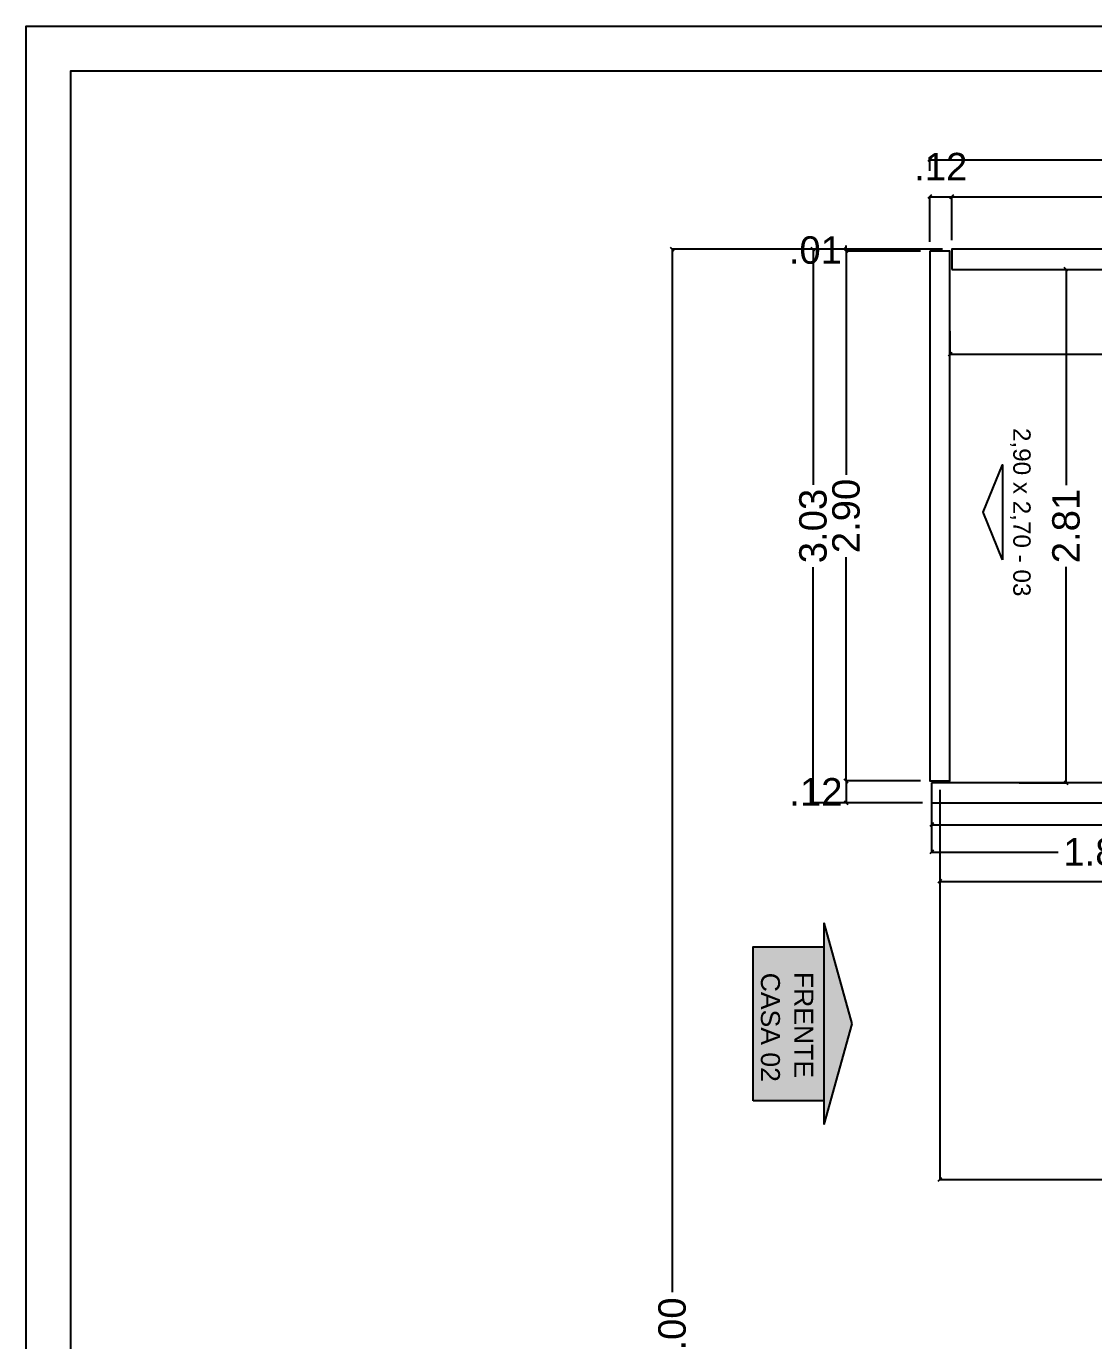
# Model space of a CAD drawing. Extents: x -135.4 to -46.2, y 65.4 to 86.5.
# Drawn here: x -112.86 to -107.02, y 74.41 to 81.6 of the extents above; entities that cross this region are included whole.
import ezdxf
from ezdxf.enums import TextEntityAlignment as Align

# ---------------------------------------------------------------- set-up
doc = ezdxf.new("R2010")
doc.units = 0
doc.header["$LTSCALE"] = 0.25
doc.header["$MEASUREMENT"] = 0
doc.header["$PDMODE"] = 34
doc.layers.get('0').update_dxf_attribs({"linetype": 'CONTINUOUS'})
doc.layers.get('Defpoints').update_dxf_attribs({"linetype": 'CONTINUOUS'})
for name, color, linetype in [('cotas', 11, 'CONTINUOUS'), ('LINHAS02', 4, 'CONTINUOUS'), ('LINHAS08', 2, 'CONTINUOUS'), ('paineis', 240, 'CONTINUOUS'), ('PAREDES', 4, 'CONTINUOUS'), ('TEXTO1', 3, 'CONTINUOUS')]:
    doc.layers.add(name, color=color, linetype=linetype)
doc.styles.add('Arial', font='ARIAL.TTF')
doc.styles.add('E50R60', font='ARIAL.TTF', dxfattribs={"height": 0.075})
doc.styles.add('ROMANS', font='ARIAL.TTF')
doc.dimstyles.new('DIM_20', dxfattribs={"dimtxt": 0.15, "dimasz": 0.02, "dimexe": 0, "dimexo": 0.05, "dimgap": 0.03, "dimtad": 0, "dimtoh": 1, "dimzin": 4, "dimdsep": 46, "dimtxsty": 'ROMANS', "dimblk": 'OBLIQUE', "dimcen": 0.03, "dimclrd": 11, "dimclre": 11, "dimclrt": 2, "dimadec": 0, "dimazin": 0, "dimtfac": 1, "dimtmove": 2, "dimatfit": 3, "dimldrblk": 'ORIGIN2', "dimfxl": 0, "dimtolj": 1, "dimtzin": 0, "dimarcsym": 0})

# ---------------------------------------------------------------- blocks, each defined once
blk = doc.blocks.new('P290')
at = {"layer": 'PAREDES'}
blk.add_lwpolyline([(0, 0), (2.9, 0), (2.9, 0.11), (0, 0.11)], close=True, dxfattribs=at)
blk = doc.blocks.new('4')
at = {"layer": 'PAREDES', "rotation": 180}
blk.add_blockref('P290', (2.9, 0.11), dxfattribs=at)
blk = doc.blocks.new('_Oblique')
at = {"layer": 'cotas', "color": 0, "lineweight": -2}
blk.add_line((-0.5, -0.5), (0.5, 0.5), dxfattribs=at)
blk = doc.blocks.new('*D15')
at = {"layer": 'cotas', "color": 11, "lineweight": -2}
for p, q in [((-107.917, 80.4217), (-107.917, 80.669)), ((-107.917, 80.669), (-107.797, 80.669)), ((-107.797, 80.4317), (-107.797, 80.669))]:
    blk.add_line(p, q, dxfattribs=at)
at = {"layer": 'Defpoints', "color": 0}
for p in [(-107.797, 80.669), (-107.797, 80.3817), (-107.917, 80.3717)]:
    blk.add_point(p, dxfattribs=at)
at = {"layer": 'cotas', "color": 11, "lineweight": -2, "xscale": 0.02, "yscale": 0.02, "zscale": 0.02, "rotation": 180}
blk.add_blockref('_Oblique', (-107.917, 80.669), dxfattribs=at)
at = {"layer": 'cotas', "color": 11, "lineweight": -2, "xscale": 0.02, "yscale": 0.02, "zscale": 0.02}
blk.add_blockref('_Oblique', (-107.797, 80.669), dxfattribs=at)
at = {"layer": 'cotas', "color": 2, "insert": (-107.857, 80.8346), "char_height": 0.15, "attachment_point": 5, "style": 'ROMANS'}
blk.add_mtext('\\A1;.12', dxfattribs=at)
blk = doc.blocks.new('_Origin2')
at = {"layer": 'cotas', "color": 0, "lineweight": -2}
blk.add_line((-0.5, 0), (-1, 0), dxfattribs=at)
for radius in [0.5, 0.25]:
    blk.add_circle((0, 0), radius, dxfattribs=at)
blk = doc.blocks.new('*D16')
at = {"layer": 'cotas', "color": 11, "lineweight": -2}
for p, q in [((-107.797, 80.4317), (-107.797, 80.669)), ((-107.797, 80.669), (-106.5729, 80.669)), ((-104.897, 80.669), (-106.1212, 80.669)), ((-104.897, 80.4317), (-104.897, 80.669))]:
    blk.add_line(p, q, dxfattribs=at)
at = {"layer": 'Defpoints', "color": 0}
for p in [(-104.897, 80.669), (-107.797, 80.3817), (-104.897, 80.3817)]:
    blk.add_point(p, dxfattribs=at)
at = {"layer": 'cotas', "color": 11, "lineweight": -2, "xscale": 0.02, "yscale": 0.02, "zscale": 0.02, "rotation": 180}
blk.add_blockref('_Oblique', (-107.797, 80.669), dxfattribs=at)
at = {"layer": 'cotas', "color": 11, "lineweight": -2, "xscale": 0.02, "yscale": 0.02, "zscale": 0.02}
blk.add_blockref('_Oblique', (-104.897, 80.669), dxfattribs=at)
at = {"layer": 'cotas', "color": 2, "insert": (-106.347, 80.669), "char_height": 0.15, "attachment_point": 5, "style": 'ROMANS'}
blk.add_mtext('\\A1;2.90', dxfattribs=at)
blk = doc.blocks.new('*D20')
at = {"layer": 'cotas', "color": 11, "lineweight": -2}
for p, q in [((-107.967, 80.3717), (-108.3746, 80.3717)), ((-108.3746, 80.3717), (-108.3746, 79.1476)), ((-108.3746, 77.4717), (-108.3746, 78.6959)), ((-107.967, 77.4717), (-108.3746, 77.4717))]:
    blk.add_line(p, q, dxfattribs=at)
at = {"layer": 'Defpoints', "color": 0}
for p in [(-107.917, 80.3717), (-108.3746, 77.4717), (-107.917, 77.4717)]:
    blk.add_point(p, dxfattribs=at)
at = {"layer": 'cotas', "color": 11, "lineweight": -2, "xscale": 0.02, "yscale": 0.02, "zscale": 0.02}
for p, rotation in [((-108.3746, 80.3717), 90), ((-108.3746, 77.4717), 270)]:
    blk.add_blockref('_Oblique', p, dxfattribs=dict(at, rotation=rotation))
at = {"layer": 'cotas', "color": 2, "insert": (-108.3746, 78.9217), "char_height": 0.15, "attachment_point": 5, "rotation": 90, "style": 'ROMANS'}
blk.add_mtext('\\A1;2.90', dxfattribs=at)
blk = doc.blocks.new('*D21')
at = {"layer": 'cotas', "color": 11, "lineweight": -2}
for p, q in [((-107.967, 77.4717), (-108.3746, 77.4717)), ((-108.3746, 77.4717), (-108.3746, 77.3517)), ((-107.957, 77.3517), (-108.3746, 77.3517))]:
    blk.add_line(p, q, dxfattribs=at)
at = {"layer": 'Defpoints', "color": 0}
for p in [(-107.917, 77.4717), (-108.3746, 77.3517), (-107.907, 77.3517)]:
    blk.add_point(p, dxfattribs=at)
at = {"layer": 'cotas', "color": 11, "lineweight": -2, "xscale": 0.02, "yscale": 0.02, "zscale": 0.02}
for p, rotation in [((-108.3746, 77.4717), 90), ((-108.3746, 77.3517), 270)]:
    blk.add_blockref('_Oblique', p, dxfattribs=dict(at, rotation=rotation))
at = {"layer": 'cotas', "color": 2, "insert": (-108.5402, 77.4117), "char_height": 0.15, "attachment_point": 5, "style": 'ROMANS'}
blk.add_mtext('\\A1;.12', dxfattribs=at)
blk = doc.blocks.new('*D22')
at = {"layer": 'cotas', "color": 11, "lineweight": -2}
for p, q in [((-108.3746, 80.3817), (-108.3746, 80.4017)), ((-107.847, 80.3817), (-108.3746, 80.3817)), ((-108.3746, 80.3817), (-108.3746, 80.3717)), ((-107.967, 80.3717), (-108.3746, 80.3717)), ((-108.3746, 80.3717), (-108.3746, 80.3517))]:
    blk.add_line(p, q, dxfattribs=at)
at = {"layer": 'Defpoints', "color": 0}
for p in [(-107.797, 80.3817), (-108.3746, 80.3717), (-107.917, 80.3717)]:
    blk.add_point(p, dxfattribs=at)
at = {"layer": 'cotas', "color": 11, "lineweight": -2, "xscale": 0.02, "yscale": 0.02, "zscale": 0.02}
for p, rotation in [((-108.3746, 80.3817), 270), ((-108.3746, 80.3717), 90)]:
    blk.add_blockref('_Oblique', p, dxfattribs=dict(at, rotation=rotation))
at = {"layer": 'cotas', "color": 2, "insert": (-108.5428, 80.3767), "char_height": 0.15, "attachment_point": 5, "style": 'ROMANS'}
blk.add_mtext('\\A1;.01', dxfattribs=at)
blk = doc.blocks.new('*D23')
at = {"layer": 'cotas', "color": 11, "lineweight": -2}
for p, q in [((-107.917, 80.8103), (-107.917, 80.8716)), ((-107.917, 80.8716), (-105.0572, 80.8716)), ((-101.747, 80.8716), (-104.6068, 80.8716)), ((-101.747, 80.8103), (-101.747, 80.8716))]:
    blk.add_line(p, q, dxfattribs=at)
at = {"layer": 'Defpoints', "color": 0}
for p in [(-107.917, 80.8716), (-107.917, 80.7603), (-101.747, 80.7603)]:
    blk.add_point(p, dxfattribs=at)
at = {"layer": 'cotas', "color": 11, "lineweight": -2, "xscale": 0.02, "yscale": 0.02, "zscale": 0.02, "rotation": 180}
blk.add_blockref('_Oblique', (-107.917, 80.8716), dxfattribs=at)
at = {"layer": 'cotas', "color": 11, "lineweight": -2, "xscale": 0.02, "yscale": 0.02, "zscale": 0.02}
blk.add_blockref('_Oblique', (-101.747, 80.8716), dxfattribs=at)
at = {"layer": 'cotas', "color": 2, "insert": (-104.832, 80.8716), "char_height": 0.15, "attachment_point": 5, "style": 'ROMANS'}
blk.add_mtext('\\A1;6.17', dxfattribs=at)
blk = doc.blocks.new('*D24')
at = {"layer": 'cotas', "color": 11, "lineweight": -2}
for p, q in [((-108.3444, 80.3817), (-108.5555, 80.3817)), ((-108.5555, 80.3817), (-108.5555, 79.0915)), ((-108.5555, 77.3517), (-108.5555, 78.642)), ((-108.3444, 77.3517), (-108.5555, 77.3517))]:
    blk.add_line(p, q, dxfattribs=at)
at = {"layer": 'Defpoints', "color": 0}
for p in [(-108.2944, 80.3817), (-108.5555, 77.3517), (-108.2944, 77.3517)]:
    blk.add_point(p, dxfattribs=at)
at = {"layer": 'cotas', "color": 11, "lineweight": -2, "xscale": 0.02, "yscale": 0.02, "zscale": 0.02}
for p, rotation in [((-108.5555, 80.3817), 90), ((-108.5555, 77.3517), 270)]:
    blk.add_blockref('_Oblique', p, dxfattribs=dict(at, rotation=rotation))
at = {"layer": 'cotas', "color": 2, "insert": (-108.5555, 78.8667), "char_height": 0.15, "attachment_point": 5, "rotation": 90, "style": 'ROMANS'}
blk.add_mtext('\\A1;3.03', dxfattribs=at)
blk = doc.blocks.new('*D25')
at = {"layer": 'cotas', "color": 11, "lineweight": -2}
for p, q in [((-107.907, 77.3017), (-107.907, 77.0821)), ((-106.057, 77.2917), (-106.057, 77.0821)), ((-107.907, 77.0821), (-107.2151, 77.0821)), ((-106.057, 77.0821), (-106.7489, 77.0821))]:
    blk.add_line(p, q, dxfattribs=at)
at = {"layer": 'Defpoints', "color": 0}
for p in [(-107.907, 77.3517), (-106.057, 77.3417), (-106.057, 77.0821)]:
    blk.add_point(p, dxfattribs=at)
at = {"layer": 'cotas', "color": 11, "lineweight": -2, "xscale": 0.02, "yscale": 0.02, "zscale": 0.02, "rotation": 180}
blk.add_blockref('_Oblique', (-107.907, 77.0821), dxfattribs=at)
at = {"layer": 'cotas', "color": 11, "lineweight": -2, "xscale": 0.02, "yscale": 0.02, "zscale": 0.02}
blk.add_blockref('_Oblique', (-106.057, 77.0821), dxfattribs=at)
at = {"layer": 'cotas', "color": 2, "insert": (-106.982, 77.0821), "char_height": 0.15, "attachment_point": 5, "style": 'ROMANS'}
blk.add_mtext('\\A1;1.85', dxfattribs=at)
blk = doc.blocks.new('*D42')
at = {"layer": 'cotas', "color": 11, "lineweight": -2}
for p, q in [((-107.907, 77.3567), (-107.907, 77.2313)), ((-104.837, 77.3567), (-104.837, 77.2313)), ((-107.907, 77.2313), (-106.5968, 77.2313)), ((-104.837, 77.2313), (-106.1473, 77.2313))]:
    blk.add_line(p, q, dxfattribs=at)
at = {"layer": 'Defpoints', "color": 0}
for p in [(-107.907, 77.4067), (-104.837, 77.4067), (-107.907, 77.2313)]:
    blk.add_point(p, dxfattribs=at)
at = {"layer": 'cotas', "color": 11, "lineweight": -2, "xscale": 0.02, "yscale": 0.02, "zscale": 0.02, "rotation": 180}
blk.add_blockref('_Oblique', (-107.907, 77.2313), dxfattribs=at)
at = {"layer": 'cotas', "color": 11, "lineweight": -2, "xscale": 0.02, "yscale": 0.02, "zscale": 0.02}
blk.add_blockref('_Oblique', (-104.837, 77.2313), dxfattribs=at)
at = {"layer": 'cotas', "color": 2, "insert": (-106.372, 77.2313), "char_height": 0.15, "attachment_point": 5, "style": 'ROMANS'}
blk.add_mtext('\\A1;3.07', dxfattribs=at)
blk = doc.blocks.new('*D75')
at = {"layer": 'cotas', "color": 11, "lineweight": -2}
for p, q in [((-107.807, 79.9328), (-107.807, 79.8074)), ((-104.887, 79.9328), (-104.887, 79.8074)), ((-107.807, 79.8074), (-106.5723, 79.8074)), ((-104.887, 79.8074), (-106.1217, 79.8074))]:
    blk.add_line(p, q, dxfattribs=at)
at = {"layer": 'Defpoints', "color": 0}
for p in [(-107.807, 79.9828), (-104.887, 79.9828), (-107.807, 79.8074)]:
    blk.add_point(p, dxfattribs=at)
at = {"layer": 'cotas', "color": 11, "lineweight": -2, "xscale": 0.02, "yscale": 0.02, "zscale": 0.02, "rotation": 180}
blk.add_blockref('_Oblique', (-107.807, 79.8074), dxfattribs=at)
at = {"layer": 'cotas', "color": 11, "lineweight": -2, "xscale": 0.02, "yscale": 0.02, "zscale": 0.02}
blk.add_blockref('_Oblique', (-104.887, 79.8074), dxfattribs=at)
at = {"layer": 'cotas', "color": 2, "insert": (-106.347, 79.8074), "char_height": 0.15, "attachment_point": 5, "style": 'ROMANS'}
blk.add_mtext('\\A1;2.92', dxfattribs=at)
blk = doc.blocks.new('*D76')
at = {"layer": 'cotas', "color": 11, "lineweight": -2}
for p, q in [((-107.4282, 80.2717), (-107.1708, 80.2717)), ((-107.1708, 80.2717), (-107.1708, 79.0898)), ((-107.1708, 77.4617), (-107.1708, 78.6437)), ((-107.4282, 77.4617), (-107.1708, 77.4617))]:
    blk.add_line(p, q, dxfattribs=at)
at = {"layer": 'Defpoints', "color": 0}
for p in [(-107.4782, 80.2717), (-107.1708, 80.2717), (-107.4782, 77.4617)]:
    blk.add_point(p, dxfattribs=at)
at = {"layer": 'cotas', "color": 11, "lineweight": -2, "xscale": 0.02, "yscale": 0.02, "zscale": 0.02}
for p, rotation in [((-107.1708, 80.2717), 90), ((-107.1708, 77.4617), 270)]:
    blk.add_blockref('_Oblique', p, dxfattribs=dict(at, rotation=rotation))
at = {"layer": 'cotas', "color": 2, "insert": (-107.1708, 78.8667), "char_height": 0.15, "attachment_point": 5, "rotation": 90, "style": 'ROMANS'}
blk.add_mtext('\\A1;2.81', dxfattribs=at)
blk = doc.blocks.new('*D106')
at = {"layer": 'Defpoints', "color": 0}
for p in [(-109.3266, 80.3817), (-107.797, 80.3817), (-107.917, 68.3817)]:
    blk.add_point(p, dxfattribs=at)
at = {"layer": 'LINHAS08', "color": 11, "lineweight": -2}
for p, q in [((-107.847, 80.3817), (-109.3266, 80.3817)), ((-109.3266, 80.3817), (-109.3266, 74.6723)), ((-109.3266, 68.3817), (-109.3266, 74.0912)), ((-107.967, 68.3817), (-109.3266, 68.3817))]:
    blk.add_line(p, q, dxfattribs=at)
at = {"layer": 'LINHAS08', "color": 11, "lineweight": -2, "xscale": 0.02, "yscale": 0.02, "zscale": 0.02}
for p, rotation in [((-109.3266, 80.3817), 90), ((-109.3266, 68.3817), 270)]:
    blk.add_blockref('_Oblique', p, dxfattribs=dict(at, rotation=rotation))
at = {"layer": 'LINHAS08', "color": 2, "insert": (-109.3266, 74.3817), "char_height": 0.15, "attachment_point": 5, "rotation": 90, "style": 'ROMANS'}
blk.add_mtext('\\A1;12.00', dxfattribs=at)
blk = doc.blocks.new('*D116')
at = {"layer": 'Defpoints', "color": 0}
for p in [(-107.862, 77.4717), (-101.812, 75.2917), (-101.812, 75.2891)]:
    blk.add_point(p, dxfattribs=at)
at = {"layer": 'LINHAS08', "color": 11, "lineweight": -2}
for p, q in [((-107.862, 77.4217), (-107.862, 75.2891)), ((-107.862, 75.2891), (-105.0628, 75.2891)), ((-101.812, 75.2891), (-104.6112, 75.2891)), ((-101.812, 75.2417), (-101.812, 75.2891))]:
    blk.add_line(p, q, dxfattribs=at)
at = {"layer": 'LINHAS08', "color": 11, "lineweight": -2, "xscale": 0.02, "yscale": 0.02, "zscale": 0.02, "rotation": 180}
blk.add_blockref('_Oblique', (-107.862, 75.2891), dxfattribs=at)
at = {"layer": 'LINHAS08', "color": 11, "lineweight": -2, "xscale": 0.02, "yscale": 0.02, "zscale": 0.02}
blk.add_blockref('_Oblique', (-101.812, 75.2891), dxfattribs=at)
at = {"layer": 'LINHAS08', "color": 2, "insert": (-104.837, 75.2891), "char_height": 0.15, "attachment_point": 5, "style": 'ROMANS'}
blk.add_mtext('\\A1;6.05', dxfattribs=at)
blk = doc.blocks.new('*D117')
at = {"layer": 'Defpoints', "color": 0}
for p in [(-107.862, 77.4717), (-101.812, 76.9209), (-101.812, 76.1417)]:
    blk.add_point(p, dxfattribs=at)
at = {"layer": 'LINHAS08', "color": 11, "lineweight": -2}
for p, q in [((-107.862, 77.4217), (-107.862, 76.9209)), ((-107.862, 76.9209), (-105.0628, 76.9209)), ((-101.812, 76.9209), (-104.6112, 76.9209)), ((-101.812, 76.1917), (-101.812, 76.9209))]:
    blk.add_line(p, q, dxfattribs=at)
at = {"layer": 'LINHAS08', "color": 11, "lineweight": -2, "xscale": 0.02, "yscale": 0.02, "zscale": 0.02, "rotation": 180}
blk.add_blockref('_Oblique', (-107.862, 76.9209), dxfattribs=at)
at = {"layer": 'LINHAS08', "color": 11, "lineweight": -2, "xscale": 0.02, "yscale": 0.02, "zscale": 0.02}
blk.add_blockref('_Oblique', (-101.812, 76.9209), dxfattribs=at)
at = {"layer": 'LINHAS08', "color": 2, "insert": (-104.837, 76.9209), "char_height": 0.15, "attachment_point": 5, "style": 'ROMANS'}
blk.add_mtext('\\A1;6.05', dxfattribs=at)

msp = doc.modelspace()

# ---------------------------------------------------------------- hatches: boundary and pattern name
h = msp.add_hatch(color=252)
h.dxf.hatch_style = 2
h.paths.add_polyline_path([(-108.8844, 76.5635), (-108.8844, 75.7208), (-108.4973, 75.7208), (-108.4973, 76.5635)])
h.paths.add_polyline_path([(-108.4973, 76.6935), (-108.4973, 75.5908), (-108.3432, 76.1421)])
h.paths.add_polyline_path([(-108.6847, 76.4578), (-108.6847, 75.8184), (-108.5287, 75.8184), (-108.5287, 76.4578)], flags=24)
h.paths.add_polyline_path([(-108.8696, 76.4482), (-108.8696, 75.7968), (-108.7083, 75.7968), (-108.7083, 76.4482)], flags=24)

# ---------------------------------------------------------------- linework, layer by layer
at = {"layer": 'cotas'}
for p, q in [((-108.4973, 76.6935), (-108.4973, 75.5908)), ((-108.4973, 76.6935), (-108.3432, 76.1421)), ((-108.3432, 76.1421), (-108.4973, 75.5908))]:
    msp.add_line(p, q, dxfattribs=at)
msp.add_lwpolyline([(-108.8844, 75.7208), (-108.8844, 76.5635), (-108.4973, 76.5635), (-108.4973, 75.7208)], close=True, dxfattribs=at)
at = {"layer": 'LINHAS02'}
msp.add_lwpolyline([(-89.5189, 65.6037), (-112.6177, 65.6037), (-112.6177, 81.3585), (-89.5189, 81.3585)], close=True, dxfattribs=at)
at = {"layer": 'LINHAS08'}
msp.add_lwpolyline([(-89.2749, 65.3597), (-112.8617, 65.3597), (-112.8617, 81.6025), (-89.2749, 81.6025)], close=True, dxfattribs=at)
at = {"layer": 'paineis', "color": 4}
msp.add_lwpolyline([(-107.518, 78.6824), (-107.6239, 78.9424), (-107.6239, 78.9424), (-107.518, 79.2024)], close=True, dxfattribs=at)
at = {"layer": 'PAREDES'}
for p, q in [((-105.797, 77.4617), (-107.907, 77.4617)), ((-107.907, 77.4617), (-107.907, 77.3517)), ((-107.907, 77.3517), (-105.797, 77.3517))]:
    msp.add_line(p, q, dxfattribs=at)

# ---------------------------------------------------------------- block references
msp.add_blockref('P290', (-107.797, 80.2717), dxfattribs=at)
at = {"layer": 'PAREDES', "rotation": 90}
msp.add_blockref('4', (-107.807, 77.4717), dxfattribs=at)

# ---------------------------------------------------------------- texts
at = {"color": 2, "style": 'E50R60'}
for s, p in [('CASA 02', (-108.841, 76.4213)), ('FRENTE', (-108.6587, 76.4256))]:
    msp.add_text(s, height=0.104, rotation=270, dxfattribs=at).set_placement(p)
at = {"layer": 'TEXTO1', "color": 2, "style": 'Arial'}
msp.add_text('2,90 x 2,70 - 03', height=0.095, rotation=270, dxfattribs=at).set_placement((-107.4206, 78.9424), align=Align.MIDDLE)

# ---------------------------------------------------------------- dimensions: what is measured, and where the dimension line sits
at = {"layer": 'cotas'}
for base, p1, p2, picture, middle in [((-107.917, 80.8716), (-101.747, 80.7603), (-107.917, 80.7603), '*D23', (-104.832, 80.8716)), ((-107.797, 80.669), (-107.917, 80.3717), (-107.797, 80.3817), '*D15', (-107.857, 80.8346)), ((-104.897, 80.669), (-107.797, 80.3817), (-104.897, 80.3817), '*D16', (-106.347, 80.669)), ((-107.807, 79.8074), (-104.887, 79.9828), (-107.807, 79.9828), '*D75', (-106.347, 79.8074)), ((-107.907, 77.2313), (-104.837, 77.4067), (-107.907, 77.4067), '*D42', (-106.372, 77.2313)), ((-106.057, 77.0821), (-107.907, 77.3517), (-106.057, 77.3417), '*D25', (-106.982, 77.0821))]:
    dim = msp.add_linear_dim(base=base, p1=p1, p2=p2, dimstyle='DIM_20', dxfattribs=at)
    dim.commit()
    dim.dimension.update_dxf_attribs({"geometry": picture, "text_midpoint": middle})
for base, p1, p2, picture, middle in [((-108.3746, 80.3717), (-107.797, 80.3817), (-107.917, 80.3717), '*D22', (-108.5428, 80.3767)), ((-108.5555, 77.3517), (-108.2944, 80.3817), (-108.2944, 77.3517), '*D24', (-108.5555, 78.8667)), ((-108.3746, 77.4717), (-107.917, 80.3717), (-107.917, 77.4717), '*D20', (-108.3746, 78.9217)), ((-107.1708, 80.2717), (-107.4782, 77.4617), (-107.4782, 80.2717), '*D76', (-107.1708, 78.8667)), ((-108.3746, 77.3517), (-107.917, 77.4717), (-107.907, 77.3517), '*D21', (-108.5402, 77.4117))]:
    dim = msp.add_linear_dim(base=base, p1=p1, p2=p2, angle=90, dimstyle='DIM_20', dxfattribs=at)
    dim.commit()
    dim.dimension.update_dxf_attribs({"geometry": picture, "text_midpoint": middle})
at = {"layer": 'LINHAS08'}
dim = msp.add_linear_dim(base=(-109.3266, 80.3817), p1=(-107.917, 68.3817), p2=(-107.797, 80.3817), angle=90, dimstyle='DIM_20', override={"dimcen": 0.324234}, dxfattribs=at)
dim.commit()
dim.dimension.update_dxf_attribs({"geometry": '*D106', "text_midpoint": (-109.3266, 74.3817)})
for base, p2, picture, middle in [((-101.812, 75.2891), (-101.812, 75.2917), '*D116', (-104.837, 75.2891)), ((-101.812, 76.9209), (-101.812, 76.1417), '*D117', (-104.837, 76.9209))]:
    dim = msp.add_linear_dim(base=base, p1=(-107.862, 77.4717), p2=p2, dimstyle='DIM_20', dxfattribs=at)
    dim.commit()
    dim.dimension.update_dxf_attribs({"geometry": picture, "text_midpoint": middle})

doc.saveas('drawing.dxf')
